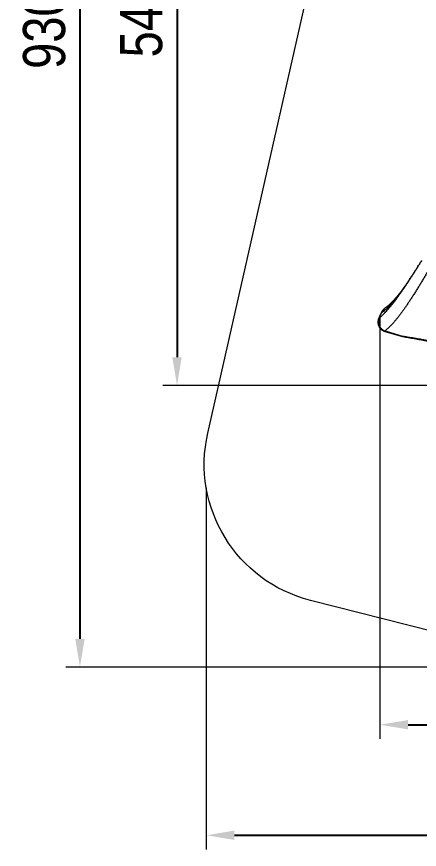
# Model space of a CAD drawing. Header units: millimetres. Extents: x -7151 to 6134, y -5040 to 5562.
# Drawn here: x -7151 to -4287, y -5040 to 885 of the extents above; entities that cross this region are included whole.
import ezdxf

# ---------------------------------------------------------------- set-up
doc = ezdxf.new("R2010")
doc.units = ezdxf.units.MM
for name, color, linetype in [('DIKOM_ЗОНА', 80, 'Continuous'), ('DIKOM_ОБЪЕКТ', 7, 'Continuous'), ('DIKOM_РАЗМЕР_ЗОНА', 7, 'Continuous'), ('DIKOM_РАЗМЕР_ОБЪЕКТА', 7, 'Continuous')]:
    doc.layers.add(name, color=color, linetype=linetype)
doc.styles.add('style1', font='arial.ttf', dxfattribs={"width": 0.8})
doc.dimstyles.new('1-50', dxfattribs={"dimtxt": 300, "dimasz": 200, "dimexe": 100, "dimexo": 0, "dimgap": 100, "dimtad": 1, "dimtxsty": 'style1', "dimcen": 200, "dimclrd": 7, "dimclre": 7, "dimclrt": 7, "dimadec": 1, "dimazin": 2, "dimtfac": 1, "dimtmove": 0, "dimatfit": 2, "dimfxl": 0, "dimlwd": 25, "dimlwe": 18, "dimarcsym": 0})

# ---------------------------------------------------------------- blocks, each defined once
blk = doc.blocks.new('*D0')
at = {"layer": 'Defpoints', "color": 0, "transparency": 16777216}
for p in [(4133.5, 168.7), (-4567.5, -1241.1), (4133.5, -4153.1)]:
    blk.add_point(p, dxfattribs=at)
at = {"layer": 'DIKOM_РАЗМЕР_ОБЪЕКТА', "color": 7, "lineweight": 18, "transparency": 16777216}
for p, q in [((4133.5, 168.7), (4133.5, -4253.1)), ((-4567.5, -1241.1), (-4567.5, -4253.1))]:
    blk.add_line(p, q, dxfattribs=at)
at = {"layer": 'DIKOM_РАЗМЕР_ОБЪЕКТА', "color": 7, "lineweight": 25, "transparency": 16777216}
blk.add_line((-4367.5, -4153.1), (3933.5, -4153.1), dxfattribs=at)
at = {"layer": 'DIKOM_РАЗМЕР_ОБЪЕКТА', "color": 7, "transparency": 16777216}
for points in [[(-4367.5, -4119.8), (-4367.5, -4186.5), (-4567.5, -4153.1)], [(3933.5, -4119.8), (3933.5, -4186.5), (4133.5, -4153.1)]]:
    blk.add_solid(points, dxfattribs=at)
at = {"layer": 'DIKOM_РАЗМЕР_ОБЪЕКТА', "color": 7, "transparency": 16777216, "insert": (150.6, -3899.9), "char_height": 300, "attachment_point": 5, "style": 'style1'}
blk.add_mtext('8700', dxfattribs=at)
blk = doc.blocks.new('*D1')
at = {"layer": 'Defpoints', "color": 0, "transparency": 16777216}
for p in [(-2392.4, 3674.7), (-6010.8, -1738.9), (-3202.9, -1738.9)]:
    blk.add_point(p, dxfattribs=at)
at = {"layer": 'DIKOM_РАЗМЕР_ОБЪЕКТА', "color": 7, "lineweight": 18, "transparency": 16777216}
for p, q in [((-2392.4, 3674.7), (-6110.8, 3674.7)), ((-3202.9, -1738.9), (-6110.8, -1738.9))]:
    blk.add_line(p, q, dxfattribs=at)
at = {"layer": 'DIKOM_РАЗМЕР_ОБЪЕКТА', "color": 7, "lineweight": 25, "transparency": 16777216}
blk.add_line((-6010.8, 3474.7), (-6010.8, -1538.9), dxfattribs=at)
at = {"layer": 'DIKOM_РАЗМЕР_ОБЪЕКТА', "color": 7, "transparency": 16777216}
for points in [[(-6044.2, 3474.7), (-5977.5, 3474.7), (-6010.8, 3674.7)], [(-6044.2, -1538.9), (-5977.5, -1538.9), (-6010.8, -1738.9)]]:
    blk.add_solid(points, dxfattribs=at)
at = {"layer": 'DIKOM_РАЗМЕР_ОБЪЕКТА', "color": 7, "transparency": 16777216, "insert": (-6264, 967.9), "char_height": 300, "attachment_point": 5, "rotation": 90, "style": 'style1'}
blk.add_mtext('5400', dxfattribs=at)
blk = doc.blocks.new('*D2')
at = {"layer": 'Defpoints', "color": 0, "transparency": 16777216}
for p in [(-3409.2, 5551.1), (-6701.2, -3742.7), (-3065.4, -3742.7)]:
    blk.add_point(p, dxfattribs=at)
at = {"layer": 'DIKOM_РАЗМЕР_ЗОНА', "color": 7, "lineweight": 18, "transparency": 16777216}
for p, q in [((-3409.2, 5551.1), (-6801.2, 5551.1)), ((-3065.4, -3742.7), (-6801.2, -3742.7))]:
    blk.add_line(p, q, dxfattribs=at)
at = {"layer": 'DIKOM_РАЗМЕР_ЗОНА', "color": 7, "lineweight": 25, "transparency": 16777216}
blk.add_line((-6701.2, 5351.1), (-6701.2, -3542.7), dxfattribs=at)
at = {"layer": 'DIKOM_РАЗМЕР_ЗОНА', "color": 7, "transparency": 16777216}
for points in [[(-6734.5, 5351.1), (-6667.8, 5351.1), (-6701.2, 5551.1)], [(-6734.5, -3542.7), (-6667.8, -3542.7), (-6701.2, -3742.7)]]:
    blk.add_solid(points, dxfattribs=at)
at = {"layer": 'DIKOM_РАЗМЕР_ЗОНА', "color": 7, "transparency": 16777216, "insert": (-6954.4, 885.9), "char_height": 300, "attachment_point": 5, "rotation": 90, "style": 'style1'}
blk.add_mtext('9300', dxfattribs=at)
blk = doc.blocks.new('*D3')
at = {"layer": 'Defpoints', "color": 0, "transparency": 16777216}
for p in [(6133.5, 253.2), (-5802.5, -2467.2), (6133.5, -4939.8)]:
    blk.add_point(p, dxfattribs=at)
at = {"layer": 'DIKOM_РАЗМЕР_ЗОНА', "color": 7, "lineweight": 18, "transparency": 16777216}
for p, q in [((6133.5, 253.2), (6133.5, -5039.8)), ((-5802.5, -2467.2), (-5802.5, -5039.8))]:
    blk.add_line(p, q, dxfattribs=at)
at = {"layer": 'DIKOM_РАЗМЕР_ЗОНА', "color": 7, "lineweight": 25, "transparency": 16777216}
blk.add_line((-5602.5, -4939.8), (5933.5, -4939.8), dxfattribs=at)
at = {"layer": 'DIKOM_РАЗМЕР_ЗОНА', "color": 7, "transparency": 16777216}
for points in [[(-5602.5, -4906.4), (-5602.5, -4973.1), (-5802.5, -4939.8)], [(5933.5, -4906.4), (5933.5, -4973.1), (6133.5, -4939.8)]]:
    blk.add_solid(points, dxfattribs=at)
at = {"layer": 'DIKOM_РАЗМЕР_ЗОНА', "color": 7, "transparency": 16777216, "insert": (186.6, -4686.6), "char_height": 300, "attachment_point": 5, "style": 'style1'}
blk.add_mtext('11950', dxfattribs=at)

msp = doc.modelspace()

# ---------------------------------------------------------------- linework, layer by layer
at = {"layer": 'DIKOM_ЗОНА', "color": 3, "lineweight": 15}
msp.add_lwpolyline([(-3311.138, -3712.078), (-5062.472, -3268.105, -0.40677338), (-5792.021, -2077.8), (-4237.595, 4782.947, -0.46287159), (-2885.795, 5488.389), (898.779, 3950.234, -0.30516692), (1834.002, 2560.62), (1834.002, 2520.243, 0.41421356), (2084.002, 2270.243), (5133.546, 2270.243, -0.41421356), (6133.546, 1270.243), (6133.546, 253.243, -0.41421356), (5133.546, -746.757), (3985.01, -746.757, 0.39756512), (3735.419, -982.471, -0.39756512), (2237.87, -2396.757), (-255.596, -2396.757, 0.12435681), (-374.329, -2426.751), (-2590.474, -3622.763, -0.18795816)], format="xyb", close=True, dxfattribs=at)
at = {"layer": 'DIKOM_ОБЪЕКТ', "color": 7, "linetype": 'Continuous', "lineweight": 15}
for p, q in [((-4557.462, -1222.71), (-4557.48, -1222.747)), ((-4527.331, -1185.649), (-4528.379, -1186.388)), ((-4527.309, -1185.68), (-4527.781, -1185.993)), ((-4532.31, -1354.213), (-4407.813, -1390.298)), ((-4531.461, -1351.284), (-4406.963, -1387.369))]:
    msp.add_line(p, q, dxfattribs=at)
at = {"layer": 'DIKOM_ОБЪЕКТ', "color": 7, "linetype": 'Continuous', "lineweight": 15, "flags": 128}
for points in [[(-4527.781, -1185.993), (-4529.308, -1187.002), (-4535.016, -1191.569), (-4540.467, -1196.815), (-4545.443, -1202.549), (-4548.903, -1207.217), (-4552.05, -1212.111), (-4554.91, -1217.307), (-4557.41, -1222.697), (-4557.41, -1222.697), (-4557.41, -1222.697)], [(-4531.461, -1351.284), (-4531.822, -1352.528), (-4532.084, -1353.434), (-4532.248, -1353.996), (-4532.31, -1354.211), (-4532.31, -1354.213)], [(-4406.963, -1387.369), (-4407.324, -1388.613), (-4407.587, -1389.52), (-4407.75, -1390.082), (-4407.812, -1390.296), (-4407.813, -1390.298)]]:
    msp.add_lwpolyline(points, dxfattribs=at)
at = {"layer": 'DIKOM_ОБЪЕКТ', "color": 7, "linetype": 'Continuous', "lineweight": 15}
for centre, radius, start, end in [((-4574.459, -1259.901), 1.871, 205.0382204, 251.3818542), ((-4393.893, -1342.275), 50, 253.8357835, 260.4723434), ((-4400.44, -1384.784), 7.017, 201.6170847, 255.780969)]:
    msp.add_arc(centre, radius, start, end, dxfattribs=at)
for points, knots in [([(-4300.796, -898.726), (-4300.717, -898.597), (-4298.213, -894.556), (-4295.683, -890.399), (-4293.234, -886.374)], [0, 0, 0, 0, 0.0317358, 1, 1, 1, 1]), ([(-4271.097, -849.798), (-4271.662, -850.742), (-4274.77, -855.933), (-4280.354, -865.211), (-4287.184, -876.508), (-4291.484, -883.537), (-4293.298, -886.502)], [0, 0, 0, 0, 0.07576556, 0.41655027, 0.75398223, 1, 1, 1, 1]), ([(-4575.056, -1261.674), (-4572.128, -1259.276), (-4566.273, -1254.48), (-4557.218, -1246.35), (-4547.979, -1237.586), (-4537.925, -1227.569), (-4527.082, -1216.29), (-4515.413, -1203.592), (-4503.547, -1190.122), (-4491.48, -1175.865), (-4479.083, -1160.651), (-4466.354, -1144.47), (-4453.307, -1127.362), (-4440.058, -1109.485), (-4426.621, -1090.875), (-4413.145, -1071.756), (-4399.64, -1052.168), (-4386.115, -1032.155), (-4372.43, -1011.539), (-4358.597, -990.357), (-4344.488, -968.429), (-4330.083, -945.744), (-4315.476, -922.478), (-4305.663, -906.601), (-4300.796, -898.726)], [0, 0, 0, 0, 0.03852513, 0.07705081, 0.11572103, 0.15439275, 0.20091593, 0.24747496, 0.29403946, 0.34058546, 0.38709747, 0.43488533, 0.48271469, 0.5305574, 0.57838619, 0.62617344, 0.67246508, 0.71879477, 0.76513728, 0.81146655, 0.85775756, 0.90539502, 0.9530738, 1, 1, 1, 1]), ([(-4557.41, -1222.697), (-4554.614, -1220.674), (-4549.026, -1216.632), (-4540.542, -1210.161), (-4531.938, -1203.175), (-4523.172, -1195.501), (-4514.2, -1186.919), (-4505.059, -1177.578), (-4495.804, -1167.778), (-4485.632, -1156.606), (-4474.513, -1143.926), (-4462.412, -1129.578), (-4450.153, -1114.505), (-4437.741, -1098.716), (-4424.698, -1081.608), (-4411.008, -1063.125), (-4396.659, -1043.214), (-4382.161, -1022.581), (-4367.529, -1001.266), (-4352.772, -979.309), (-4337.878, -956.719), (-4324.14, -935.601), (-4315.318, -921.766), (-4311.56, -915.873)], [0, 0, 0, 0, 0.04040593, 0.08074841, 0.12101018, 0.16119928, 0.20135667, 0.2415111, 0.28164013, 0.32173061, 0.37206027, 0.42229758, 0.47242734, 0.52244058, 0.5723522, 0.6279612, 0.68347094, 0.73886469, 0.79412365, 0.84924095, 0.90425887, 0.95921991, 1, 1, 1, 1]), ([(-4218.789, -912.564), (-4223.826, -921.297), (-4233.905, -938.772), (-4248.92, -964.393), (-4263.837, -989.55), (-4278.621, -1014.165), (-4293.391, -1038.455), (-4308.135, -1062.374), (-4322.852, -1085.878), (-4337.393, -1108.705), (-4351.747, -1130.81), (-4365.773, -1151.958), (-4379.477, -1172.149), (-4392.859, -1191.396), (-4406.045, -1209.864), (-4419.018, -1227.521), (-4431.896, -1244.502), (-4444.667, -1260.759), (-4457.319, -1276.251), (-4469.731, -1290.802), (-4481.895, -1304.381), (-4493.131, -1316.248), (-4503.485, -1326.581), (-4513.001, -1335.55), (-4522.352, -1343.869), (-4528.425, -1348.812), (-4531.461, -1351.284)], [0, 0, 0, 0, 0.04213606, 0.08430691, 0.12649019, 0.16866154, 0.21079742, 0.2541653, 0.29757158, 0.34099051, 0.38439678, 0.42776458, 0.46992509, 0.51212038, 0.55432771, 0.59652319, 0.6386835, 0.68206943, 0.72549307, 0.76892966, 0.81235374, 0.85573958, 0.89174657, 0.9277537, 0.96387672, 1, 1, 1, 1]), ([(-4311.555, -915.893), (-4313.873, -919.526), (-4318.719, -927.121), (-4325.904, -938.256), (-4332.964, -949.115), (-4339.542, -959.146), (-4345.259, -967.797), (-4350.16, -975.158), (-4354.214, -981.213), (-4357.8, -986.538), (-4360.899, -991.117), (-4363.152, -994.431), (-4364.694, -996.693), (-4365.765, -998.261), (-4366.997, -1000.063), (-4368.544, -1002.319), (-4370.415, -1005.04), (-4372.833, -1008.543), (-4375.573, -1012.497), (-4378.447, -1016.618), (-4381.245, -1020.613), (-4383.937, -1024.437), (-4386.51, -1028.071), (-4388.715, -1031.174), (-4390.463, -1033.62), (-4392.005, -1035.775), (-4393.595, -1037.99), (-4395.567, -1040.725), (-4397.747, -1043.737), (-4400.147, -1047.036), (-4402.567, -1050.347), (-4404.947, -1053.584), (-4406.976, -1056.33), (-4408.662, -1058.603), (-4410.034, -1060.445), (-4411.311, -1062.156), (-4412.656, -1063.952), (-4414.212, -1066.022), (-4416.383, -1068.9), (-4419.165, -1072.565), (-4422.5, -1076.923), (-4425.956, -1081.396), (-4429.403, -1085.816), (-4432.732, -1090.042), (-4435.887, -1094.009), (-4438.979, -1097.859), (-4442.176, -1101.801), (-4445.604, -1105.982), (-4449.232, -1110.353), (-4452.934, -1114.753), (-4456.492, -1118.926), (-4459.458, -1122.36), (-4461.822, -1125.069), (-4463.652, -1127.149), (-4465.316, -1129.027), (-4466.812, -1130.706), (-4468.166, -1132.214), (-4469.511, -1133.706), (-4471.099, -1135.457), (-4473.035, -1137.573), (-4475.293, -1140.02), (-4477.674, -1142.57), (-4480.046, -1145.083), (-4482.301, -1147.443), (-4484.573, -1149.795), (-4486.908, -1152.185), (-4489.249, -1154.549), (-4491.384, -1156.678), (-4493.011, -1158.279), (-4494.258, -1159.493), (-4495.294, -1160.492), (-4496.459, -1161.604), (-4497.836, -1162.896), (-4499.318, -1164.26), (-4500.721, -1165.517), (-4501.899, -1166.551), (-4502.919, -1167.431), (-4504.288, -1168.596), (-4506.053, -1170.059), (-4508.134, -1171.733), (-4510.089, -1173.262), (-4511.626, -1174.435), (-4512.781, -1175.305), (-4513.653, -1175.954), (-4514.554, -1176.621), (-4515.521, -1177.329), (-4516.596, -1178.108), (-4517.92, -1179.06), (-4519.663, -1180.299), (-4521.882, -1181.858), (-4524.609, -1183.745), (-4526.635, -1185.136), (-4527.76, -1185.901), (-4527.816, -1185.94)], [0, 0, 0, 0, 0.0271671, 0.05678043, 0.08449106, 0.11031368, 0.13426783, 0.15178901, 0.16774621, 0.18183555, 0.19405692, 0.20440952, 0.20860134, 0.21243798, 0.21719853, 0.22343486, 0.23114675, 0.23992342, 0.25289925, 0.26463925, 0.27514364, 0.28731062, 0.29785468, 0.3069798, 0.31468747, 0.31958749, 0.3262102, 0.33455357, 0.34426756, 0.3535743, 0.36477155, 0.37484703, 0.38376219, 0.3906012, 0.39636819, 0.40130392, 0.40696934, 0.41364532, 0.42133108, 0.43500065, 0.44968872, 0.46480862, 0.48033107, 0.49521927, 0.50907985, 0.52260889, 0.53690308, 0.5524886, 0.56951032, 0.5869448, 0.6039773, 0.61944236, 0.62894527, 0.63770385, 0.64569189, 0.65290964, 0.65935894, 0.66533654, 0.67251682, 0.68261046, 0.69381602, 0.70600907, 0.71817848, 0.72954638, 0.74020112, 0.7528739, 0.76557257, 0.776695, 0.78682142, 0.79242759, 0.79811935, 0.80521149, 0.81392872, 0.82426024, 0.83432864, 0.84220103, 0.84841886, 0.85549072, 0.87030078, 0.88467247, 0.89806502, 0.90964257, 0.91536615, 0.92073654, 0.92637388, 0.93229876, 0.93851876, 0.94595368, 0.95524726, 0.96761778, 0.98223786, 0.99910596, 1, 1, 1, 1]), ([(-4296.452, -891.655), (-4296.664, -892.001), (-4297.716, -893.718), (-4299.579, -896.738), (-4302.046, -900.724), (-4304.277, -904.309), (-4306.308, -907.557), (-4308.084, -910.387), (-4309.57, -912.745), (-4310.626, -914.416), (-4311.308, -915.495), (-4311.552, -915.879), (-4311.559, -915.897), (-4311.563, -915.908)], [0, 0, 0, 0, 0.03761954, 0.18677585, 0.33467002, 0.48374016, 0.59606761, 0.7098003, 0.81444537, 0.87733774, 0.90520802, 0.94164821, 1, 1, 1, 1]), ([(-4558.324, -1221.777), (-4560.335, -1225.947), (-4564.489, -1234.562), (-4570.324, -1247.36), (-4574.251, -1256.167), (-4576.04, -1260.52), (-4576.117, -1260.709)], [0, 0, 0, 0, 0.32441326, 0.67021561, 0.98571555, 1, 1, 1, 1]), ([(-4557.48, -1222.747), (-4557.48, -1222.747), (-4557.48, -1229.865), (-4568.052, -1241.697), (-4572.721, -1255.013), (-4575.056, -1261.674)], [0, 0, 0, 0, 0.00000279, 0.49974921, 1, 1, 1, 1]), ([(-4557.462, -1222.71), (-4557.882, -1222.38), (-4558.458, -1221.929), (-4558.392, -1221.789), (-4558.374, -1221.751)], [0, 0, 0, 0, 0.73142961, 1, 1, 1, 1]), ([(-4529.741, -1187.348), (-4530.023, -1187.545), (-4531.767, -1188.764), (-4534.798, -1191.256), (-4538.829, -1194.843), (-4542.607, -1198.669), (-4546.092, -1202.642), (-4549.284, -1206.731), (-4552.248, -1210.977), (-4555.017, -1215.448), (-4557.008, -1218.976), (-4558.025, -1221.035), (-4558.253, -1221.496)], [0, 0, 0, 0, 0.02297718, 0.14206509, 0.26169999, 0.38334094, 0.50087726, 0.61448988, 0.72963581, 0.84655613, 0.96567894, 1, 1, 1, 1]), ([(-4557.41, -1222.697), (-4557.426, -1222.706), (-4557.447, -1222.718), (-4557.459, -1222.712), (-4557.462, -1222.71)], [0, 0, 0, 0, 0.77858753, 1, 1, 1, 1]), ([(-4576.13, -1260.706), (-4576.621, -1261.906), (-4577.722, -1264.592), (-4579.072, -1268.909), (-4580.243, -1273.61), (-4581.088, -1278.4), (-4581.605, -1283.229), (-4581.786, -1288.032), (-4581.641, -1292.795), (-4581.178, -1297.521), (-4580.388, -1302.231), (-4579.274, -1306.885), (-4577.851, -1311.399), (-4576.142, -1315.754), (-4574.155, -1319.952), (-4571.876, -1324.031), (-4569.305, -1327.968), (-4566.485, -1331.693), (-4563.447, -1335.177), (-4560.209, -1338.422), (-4556.744, -1341.457), (-4553.05, -1344.276), (-4549.184, -1346.827), (-4545.181, -1349.092), (-4541.062, -1351.087), (-4536.782, -1352.779), (-4533.849, -1353.82), (-4532.327, -1354.206), (-4532.308, -1354.211)], [0, 0, 0, 0, 0.03330743, 0.0745753, 0.11606964, 0.15773433, 0.19945202, 0.24079078, 0.28113548, 0.32180815, 0.36271894, 0.40375708, 0.44466224, 0.48423563, 0.52388262, 0.56390395, 0.60419866, 0.64461692, 0.68385399, 0.72287352, 0.76231439, 0.80213393, 0.84217897, 0.88122799, 0.92022902, 0.95966011, 0.99949855, 1, 1, 1, 1]), ([(-4575.056, -1261.674), (-4575.622, -1263.483), (-4576.755, -1267.101), (-4577.894, -1272.761), (-4578.596, -1278.564), (-4578.802, -1284.504), (-4578.503, -1290.479), (-4577.688, -1296.508), (-4576.34, -1302.526), (-4574.509, -1308.3), (-4572.272, -1313.737), (-4569.673, -1318.869), (-4566.64, -1323.824), (-4563.298, -1328.406), (-4559.739, -1332.566), (-4555.994, -1336.345), (-4551.951, -1339.859), (-4546.645, -1343.798), (-4539.898, -1347.898), (-4534.29, -1350.149), (-4531.461, -1351.284)], [0, 0, 0, 0, 0.05254761, 0.10509429, 0.15915099, 0.21320807, 0.26778119, 0.32235467, 0.37866483, 0.43497471, 0.4862129, 0.5374503, 0.59014078, 0.64282942, 0.69031935, 0.73780705, 0.78644749, 0.83508865, 0.91682362, 1, 1, 1, 1]), ([(-4406.963, -1387.369), (-4395.215, -1389.273), (-4371.717, -1393.08), (-4336.222, -1398.989), (-4300.518, -1405.09), (-4264.603, -1411.429), (-4228.5, -1418.031), (-4192.23, -1424.925), (-4155.811, -1432.142), (-4119.266, -1439.703), (-4082.663, -1447.617), (-4046.03, -1455.904), (-4009.387, -1464.584), (-3972.757, -1473.665), (-3936.168, -1483.148), (-3899.179, -1493.166), (-3861.816, -1503.746), (-3824.105, -1514.895), (-3786.543, -1526.468), (-3747.392, -1539.017), (-3706.701, -1552.607), (-3664.527, -1567.271), (-3622.65, -1582.375), (-3581.105, -1597.869), (-3539.658, -1613.811), (-3498.325, -1630.163), (-3457.102, -1646.869), (-3416.256, -1663.764), (-3375.767, -1680.781), (-3349.092, -1692.167), (-3335.758, -1697.858)], [0, 0, 0, 0, 0.03297258, 0.06594842, 0.09892093, 0.1320198, 0.16512271, 0.19822138, 0.23144107, 0.26466966, 0.29789795, 0.33111683, 0.36434187, 0.3975764, 0.43081103, 0.46403577, 0.49854537, 0.53306687, 0.5675884, 0.60209831, 0.64150129, 0.68092722, 0.72036286, 0.75979224, 0.79919751, 0.83934308, 0.87950797, 0.91968167, 0.95985052, 1, 1, 1, 1]), ([(-4402.162, -1391.577), (-4396.457, -1392.537), (-4382.783, -1394.838), (-4361.115, -1398.537), (-4337.212, -1402.667), (-4313.587, -1406.821), (-4290.2, -1411.013), (-4267.051, -1415.246), (-4243.936, -1419.562), (-4220.877, -1423.963), (-4197.898, -1428.447), (-4175.021, -1433.016), (-4152.267, -1437.671), (-4129.656, -1442.411), (-4107.206, -1447.236), (-4084.934, -1452.146), (-4062.856, -1457.141), (-4040.986, -1462.221), (-4019.328, -1467.387), (-3997.771, -1472.667), (-3976.235, -1478.077), (-3954.673, -1483.632), (-3933.148, -1489.318), (-3911.684, -1495.128), (-3890.28, -1501.065), (-3868.932, -1507.131), (-3847.659, -1513.32), (-3826.447, -1519.637), (-3805.262, -1526.09), (-3784.062, -1532.69), (-3762.85, -1539.436), (-3741.657, -1546.316), (-3720.517, -1553.32), (-3699.463, -1560.435), (-3678.44, -1567.678), (-3657.409, -1575.06), (-3636.317, -1582.596), (-3615.186, -1590.275), (-3594.011, -1598.094), (-3572.788, -1606.052), (-3551.511, -1614.147), (-3530.176, -1622.375), (-3508.777, -1630.735), (-3487.311, -1639.223), (-3465.773, -1647.836), (-3444.159, -1656.571), (-3422.464, -1665.424), (-3400.68, -1674.393), (-3378.808, -1683.471), (-3359.248, -1691.638), (-3347.022, -1696.778), (-3342.08, -1698.855)], [0, 0, 0, 0, 0.0161723, 0.03876677, 0.06115379, 0.08344679, 0.10504742, 0.12658519, 0.1480426, 0.1694015, 0.19064621, 0.21176169, 0.23273293, 0.25354751, 0.27419351, 0.29466071, 0.31493968, 0.33502199, 0.35490035, 0.37459543, 0.39441479, 0.41426076, 0.43406613, 0.45383606, 0.47357737, 0.49329653, 0.51300143, 0.5326364, 0.55230508, 0.57205953, 0.59187482, 0.61172623, 0.63158725, 0.65142618, 0.67122104, 0.69118615, 0.71125439, 0.73143389, 0.7517327, 0.77215761, 0.79271698, 0.81341835, 0.8342688, 0.85527574, 0.87644651, 0.89778764, 0.91930623, 0.94100824, 0.96291067, 0.98500642, 1, 1, 1, 1])]:
    msp.add_open_spline(points, degree=3, knots=knots, dxfattribs=at)

# ---------------------------------------------------------------- dimensions: what is measured, and where the dimension line sits
at = {"layer": 'DIKOM_РАЗМЕР_ЗОНА'}
dim = msp.add_linear_dim(base=(-6701.172, -3742.74), p1=(-3409.242, 5551.127), p2=(-3065.405, -3742.74), angle=90, text='9300', dimstyle='1-50', dxfattribs=at)
dim.commit()
dim.dimension.update_dxf_attribs({"geometry": '*D2', "text_midpoint": (-6701.172, 885.879), "dimtype": 160})
dim = msp.add_linear_dim(base=(6133.546, -4939.778), p1=(-5802.455, -2467.185), p2=(6133.546, 253.243), text='11950', dimstyle='1-50', dxfattribs=at)
dim.commit()
dim.dimension.update_dxf_attribs({"geometry": '*D3', "text_midpoint": (186.606, -4939.778), "dimtype": 160})
at = {"layer": 'DIKOM_РАЗМЕР_ОБЪЕКТА'}
dim = msp.add_linear_dim(base=(-6010.843, -1738.877), p1=(-2392.449, 3674.75), p2=(-3202.885, -1738.877), angle=90, text='5400', dimstyle='1-50', dxfattribs=at)
dim.commit()
dim.dimension.update_dxf_attribs({"geometry": '*D1', "text_midpoint": (-6010.843, 967.936), "dimtype": 160})
dim = msp.add_linear_dim(base=(4133.546, -4153.121), p1=(-4567.472, -1241.128), p2=(4133.546, 168.743), text='8700', dimstyle='1-50', dxfattribs=at)
dim.commit()
dim.dimension.update_dxf_attribs({"geometry": '*D0', "text_midpoint": (150.606, -4153.121), "dimtype": 160})

doc.saveas('drawing.dxf')
